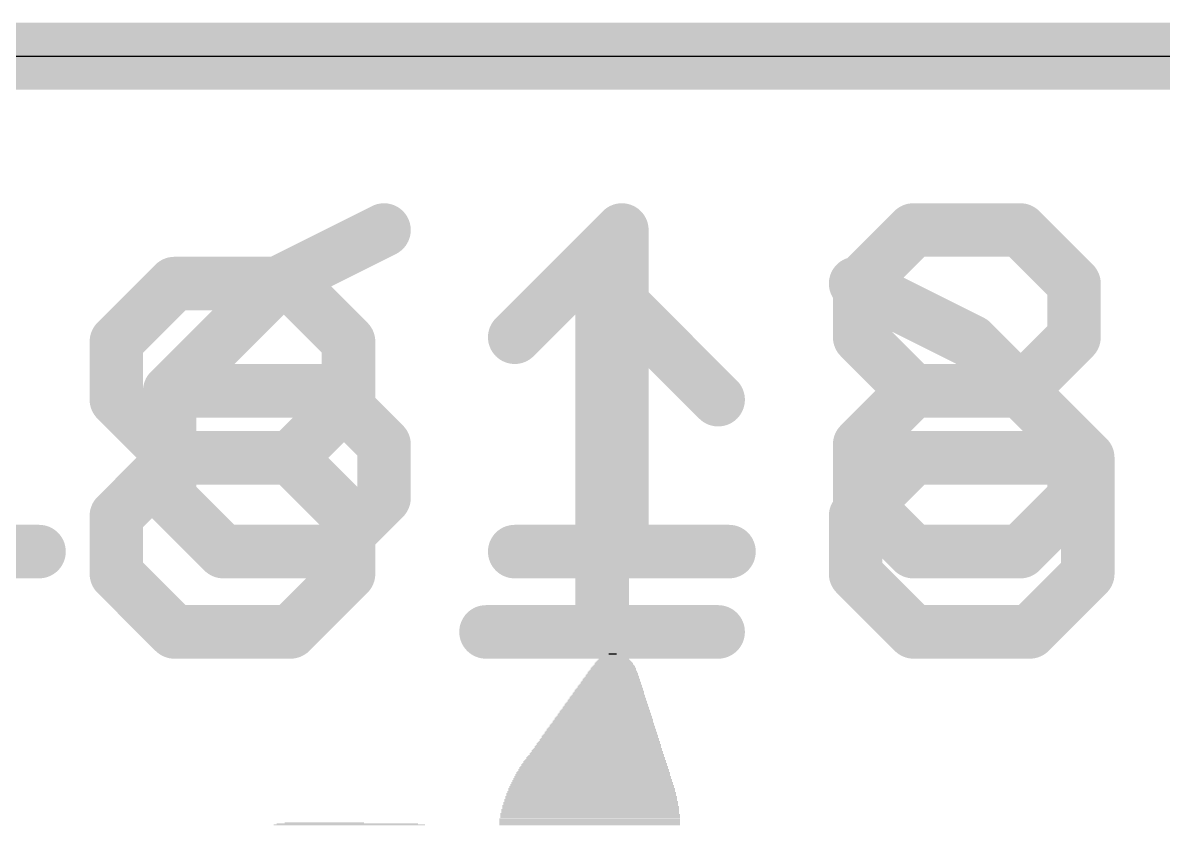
# Model space of a CAD drawing. Extents: x -0.1 to 20.4, y -0.1 to 17.9.
# Drawn here: x 8.12 to 12.45, y 14.862 to 17.907 of the extents above; entities that cross this region are included whole.
import ezdxf

# ---------------------------------------------------------------- set-up
doc = ezdxf.new("R2010")
doc.units = 0
for name, color, linetype in [('1', 12, 'CONTINUOUS'), ('16', 132, 'CONTINUOUS'), ('20', 53, 'CONTINUOUS'), ('21', 40, 'CONTINUOUS'), ('22', 6, 'CONTINUOUS')]:
    doc.layers.add(name, color=color, linetype=linetype)

# ---------------------------------------------------------------- blocks, each defined once
blk = doc.blocks.new('RECT')
blk.add_solid([(-0.5, -0.5), (0.5, -0.5), (-0.5, 0.5), (0.5, 0.5)])

msp = doc.modelspace()

# ---------------------------------------------------------------- linework, layer by layer
at = {"layer": '1', "const_width": 0.254}
msp.add_lwpolyline([(0, 17.78), (20.32, 17.78)], dxfattribs=at)
at = {"layer": '16', "const_width": 0.254}
msp.add_lwpolyline([(0, 17.78), (20.32, 17.78)], dxfattribs=at)
at = {"layer": '20'}
msp.add_line((2.54, 17.78), (17.78, 17.78), dxfattribs=at)
at = {"layer": '21', "const_width": 0.2032}
for points in [[(9.4915, 17.1206), (9.0848, 16.9173)], [(9.9877, 16.7139), (10.3945, 17.1206)], [(10.3945, 17.1206), (10.3945, 15.9004)], [(11.2975, 16.9173), (11.5008, 17.1206)], [(11.5008, 17.1206), (11.9076, 17.1206)], [(11.9076, 17.1206), (12.111, 16.9173)], [(9.0848, 16.9173), (8.678, 16.5105)], [(11.2975, 16.7139), (11.2975, 16.9173)], [(12.111, 16.9173), (12.111, 16.7139)], [(11.5008, 16.5105), (11.2975, 16.7139)], [(12.111, 16.7139), (11.9076, 16.5105)], [(8.678, 16.5105), (8.678, 16.1038)], [(9.2881, 16.5105), (8.678, 16.5105)], [(9.4915, 16.3071), (9.2881, 16.5105)], [(11.2975, 16.3071), (11.5008, 16.5105)], [(11.5008, 16.5105), (11.9076, 16.5105)], [(11.9076, 16.5105), (12.111, 16.3071)], [(9.4915, 16.1038), (9.4915, 16.3071)], [(11.2975, 16.1038), (11.2975, 16.3071)], [(12.111, 16.3071), (12.111, 16.1038)], [(8.678, 16.1038), (8.8814, 15.9004)], [(9.2881, 15.9004), (9.4915, 16.1038)], [(11.5008, 15.9004), (11.2975, 16.1038)], [(12.111, 16.1038), (11.9076, 15.9004)], [(7.3683, 15.9004), (8.1818, 15.9004)], [(8.8814, 15.9004), (9.2881, 15.9004)], [(9.9877, 15.9004), (10.8012, 15.9004)], [(11.9076, 15.9004), (11.5008, 15.9004)]]:
    msp.add_lwpolyline(points, dxfattribs=at)
at = {"layer": '21', "const_width": 0.1016}
for points in [[(9.5142, 17.0752, 1), (9.4688, 17.1661)], [(10.4453, 17.1206, 1), (10.3437, 17.1206)], [(10.4304, 17.0847, 1), (10.3586, 17.1566)], [(11.5008, 17.1714, 1), (11.5008, 17.0698)], [(11.5367, 17.0847, 1), (11.4649, 17.1566)], [(11.9435, 17.1566, 1), (11.8717, 17.0847)], [(11.9076, 17.0698, 1), (11.9076, 17.1714)], [(9.1207, 16.8813, 1), (9.0488, 16.9532)], [(11.3483, 16.9173, 1), (11.2467, 16.9173)], [(12.1618, 16.9173, 1), (12.0602, 16.9173)], [(9.062, 16.9627, 1), (9.1075, 16.8718)], [(11.2615, 16.9532, 1), (11.3334, 16.8813)], [(12.075, 16.8813, 1), (12.1469, 16.9532)], [(9.9518, 16.7498, 1), (10.0237, 16.678)], [(11.3334, 16.7498, 1), (11.2615, 16.678)], [(12.1469, 16.678, 1), (12.075, 16.7498)], [(11.2467, 16.7139, 1), (11.3483, 16.7139)], [(12.0602, 16.7139, 1), (12.1618, 16.7139)], [(8.7288, 16.5105, 1), (8.6272, 16.5105)], [(8.678, 16.5613, 1), (8.678, 16.4597)], [(8.6421, 16.5464, 1), (8.7139, 16.4746)], [(9.324, 16.5464, 1), (9.2522, 16.4746)], [(9.2881, 16.4597, 1), (9.2881, 16.5613)], [(11.5008, 16.5613, 1), (11.5008, 16.4597)], [(11.5367, 16.4746, 1), (11.4649, 16.5464)], [(11.4649, 16.4746, 1), (11.5367, 16.5464)], [(11.9435, 16.5464, 1), (11.8717, 16.4746)], [(11.8717, 16.5464, 1), (11.9435, 16.4746)], [(11.9076, 16.4597, 1), (11.9076, 16.5613)], [(9.5423, 16.3071, 1), (9.4407, 16.3071)], [(11.3483, 16.3071, 1), (11.2467, 16.3071)], [(12.1618, 16.3071, 1), (12.0602, 16.3071)], [(9.4556, 16.2712, 1), (9.5274, 16.3431)], [(11.2615, 16.3431, 1), (11.3334, 16.2712)], [(12.075, 16.2712, 1), (12.1469, 16.3431)], [(8.7139, 16.1397, 1), (8.6421, 16.0679)], [(9.5274, 16.0679, 1), (9.4556, 16.1397)], [(11.3334, 16.1397, 1), (11.2615, 16.0679)], [(12.1469, 16.0679, 1), (12.075, 16.1397)], [(8.6272, 16.1038, 1), (8.7288, 16.1038)], [(9.4407, 16.1038, 1), (9.5423, 16.1038)], [(11.2467, 16.1038, 1), (11.3483, 16.1038)], [(12.0602, 16.1038, 1), (12.1618, 16.1038)], [(8.1818, 15.8496, 1), (8.1818, 15.9512)], [(8.8814, 15.9512, 1), (8.8814, 15.8496)], [(8.8455, 15.8645, 1), (8.9173, 15.9363)], [(9.2522, 15.9363, 1), (9.324, 15.8645)], [(9.2881, 15.8496, 1), (9.2881, 15.9512)], [(9.9877, 15.9512, 1), (9.9877, 15.8496)], [(10.8012, 15.8496, 1), (10.8012, 15.9512)], [(11.5008, 15.9512, 1), (11.5008, 15.8496)], [(11.4649, 15.8645, 1), (11.5367, 15.9363)], [(11.8717, 15.9363, 1), (11.9435, 15.8645)], [(11.9076, 15.8496, 1), (11.9076, 15.9512)], [(10.3437, 15.9004, 1), (10.4453, 15.9004)]]:
    msp.add_lwpolyline(points, format="xyb", dxfattribs=at)
at = {"layer": '22', "const_width": 0.2032}
for points in [[(8.6958, 16.9175), (8.4755, 16.6972)], [(9.1364, 16.9175), (8.6958, 16.9175)], [(9.3568, 16.6972), (9.1364, 16.9175)], [(10.76, 16.4769), (10.3194, 16.9175)], [(10.3194, 16.9175), (10.3194, 15.5956)], [(11.282, 16.9175), (11.7227, 16.6972)], [(8.4755, 16.6972), (8.4755, 16.4769)], [(9.3568, 16.4769), (9.3568, 16.6972)], [(11.7227, 16.6972), (12.1633, 16.2566)], [(8.4755, 16.4769), (8.6958, 16.2566)], [(9.1364, 16.2566), (9.3568, 16.4769)], [(8.6958, 16.2566), (8.4755, 16.0362)], [(9.1364, 16.2566), (8.6958, 16.2566)], [(9.3568, 16.0362), (9.1364, 16.2566)], [(11.282, 16.0362), (11.5024, 16.2566)], [(11.5024, 16.2566), (12.1633, 16.2566)], [(12.1633, 16.2566), (12.1633, 15.8159)], [(8.4755, 16.0362), (8.4755, 15.8159)], [(9.3568, 15.8159), (9.3568, 16.0362)], [(11.282, 15.8159), (11.282, 16.0362)], [(8.4755, 15.8159), (8.6958, 15.5956)], [(9.1364, 15.5956), (9.3568, 15.8159)], [(11.5024, 15.5956), (11.282, 15.8159)], [(12.1633, 15.8159), (11.943, 15.5956)], [(8.6958, 15.5956), (9.1364, 15.5956)], [(10.76, 15.5956), (9.8788, 15.5956)], [(11.943, 15.5956), (11.5024, 15.5956)]]:
    msp.add_lwpolyline(points, dxfattribs=at)
at = {"layer": '22', "const_width": 0.1016}
for points in [[(8.6958, 16.9683, 1), (8.6958, 16.8667)], [(8.7317, 16.8816, 1), (8.6599, 16.9534)], [(9.1724, 16.9534, 1), (9.1005, 16.8816)], [(9.1364, 16.8667, 1), (9.1364, 16.9683)], [(10.3553, 16.9534, 1), (10.2835, 16.8816)], [(10.3702, 16.9175, 1), (10.2686, 16.9175)], [(11.3048, 16.963, 1), (11.2593, 16.8721)], [(8.5263, 16.6972, 1), (8.4247, 16.6972)], [(9.4076, 16.6972, 1), (9.306, 16.6972)], [(11.7586, 16.7331, 1), (11.6868, 16.6613)], [(8.4396, 16.7331, 1), (8.5114, 16.6613)], [(9.3208, 16.6613, 1), (9.3927, 16.7331)], [(11.7, 16.6518, 1), (11.7454, 16.7426)], [(8.5114, 16.5128, 1), (8.4396, 16.441)], [(9.3927, 16.441, 1), (9.3208, 16.5128)], [(10.7241, 16.441, 1), (10.796, 16.5128)], [(8.4247, 16.4769, 1), (8.5263, 16.4769)], [(9.306, 16.4769, 1), (9.4076, 16.4769)], [(8.6958, 16.3074, 1), (8.6958, 16.2058)], [(8.7317, 16.2206, 1), (8.6599, 16.2925)], [(8.6599, 16.2206, 1), (8.7317, 16.2925)], [(9.1724, 16.2925, 1), (9.1005, 16.2206)], [(9.1005, 16.2925, 1), (9.1724, 16.2206)], [(9.1364, 16.2058, 1), (9.1364, 16.3074)], [(11.5024, 16.3074, 1), (11.5024, 16.2058)], [(11.5383, 16.2206, 1), (11.4664, 16.2925)], [(12.2141, 16.2566, 1), (12.1125, 16.2566)], [(12.1274, 16.2206, 1), (12.1992, 16.2925)], [(12.1633, 16.2058, 1), (12.1633, 16.3074)], [(8.5263, 16.0362, 1), (8.4247, 16.0362)], [(8.4396, 16.0722, 1), (8.5114, 16.0003)], [(9.4076, 16.0362, 1), (9.306, 16.0362)], [(9.3208, 16.0003, 1), (9.3927, 16.0722)], [(11.3328, 16.0362, 1), (11.2312, 16.0362)], [(11.2461, 16.0722, 1), (11.318, 16.0003)], [(8.5114, 15.8518, 1), (8.4396, 15.78)], [(9.3927, 15.78, 1), (9.3208, 15.8518)], [(11.318, 15.8518, 1), (11.2461, 15.78)], [(12.1992, 15.78, 1), (12.1274, 15.8518)], [(8.4247, 15.8159, 1), (8.5263, 15.8159)], [(9.306, 15.8159, 1), (9.4076, 15.8159)], [(11.2312, 15.8159, 1), (11.3328, 15.8159)], [(12.1125, 15.8159, 1), (12.2141, 15.8159)], [(8.6958, 15.6464, 1), (8.6958, 15.5448)], [(8.6599, 15.5597, 1), (8.7317, 15.6315)], [(9.1005, 15.6315, 1), (9.1724, 15.5597)], [(9.1364, 15.5448, 1), (9.1364, 15.6464)], [(9.8788, 15.6464, 1), (9.8788, 15.5448)], [(10.76, 15.5448, 1), (10.76, 15.6464)], [(11.5024, 15.6464, 1), (11.5024, 15.5448)], [(11.4664, 15.5597, 1), (11.5383, 15.6315)], [(11.9071, 15.6315, 1), (11.9789, 15.5597)], [(11.943, 15.5448, 1), (11.943, 15.6464)], [(10.2686, 15.5956, 1), (10.3702, 15.5956)]]:
    msp.add_lwpolyline(points, format="xyb", dxfattribs=at)

# ---------------------------------------------------------------- block references
at = {"layer": '21'}
for p, xscale, yscale in [((10.3639, 15.5004), 0.0915, 0.0039), ((10.3638, 15.5042), 0.0762, 0.0038), ((10.3639, 15.508), 0.0609, 0.0038), ((10.3601, 15.5118), 0.0305, 0.0038), ((10.362, 15.4584), 0.1715, 0.0038), ((10.362, 15.4546), 0.1715, 0.0038), ((10.3619, 15.4623), 0.1638, 0.0039), ((10.3638, 15.4661), 0.16, 0.0038), ((10.3638, 15.4699), 0.1524, 0.0038), ((10.3638, 15.4775), 0.1448, 0.0038), ((10.3638, 15.4737), 0.1448, 0.0038), ((10.3639, 15.4813), 0.1371, 0.0038), ((10.3639, 15.4851), 0.1295, 0.0038), ((10.3639, 15.4889), 0.1219, 0.0038), ((10.3639, 15.4927), 0.1143, 0.0038), ((10.3658, 15.4965), 0.1029, 0.0038), ((10.3543, 15.4165), 0.2172, 0.0038), ((10.3543, 15.4127), 0.2172, 0.0038), ((10.3543, 15.4203), 0.2096, 0.0038), ((10.3562, 15.4242), 0.2058, 0.0039), ((10.3563, 15.4318), 0.1981, 0.0038), ((10.3582, 15.428), 0.2019, 0.0038), ((10.3582, 15.4356), 0.1943, 0.0038), ((10.3601, 15.4394), 0.1905, 0.0038), ((10.3582, 15.4432), 0.1867, 0.0038), ((10.3601, 15.447), 0.1829, 0.0038), ((10.3601, 15.4508), 0.1753, 0.0038), ((10.3448, 15.3746), 0.2591, 0.0038), ((10.3467, 15.3708), 0.2629, 0.0038), ((10.3467, 15.3784), 0.2552, 0.0038), ((10.3486, 15.3822), 0.2514, 0.0038), ((10.3486, 15.3899), 0.2438, 0.0038), ((10.3486, 15.3861), 0.2438, 0.0039), ((10.3505, 15.3937), 0.24, 0.0038), ((10.3505, 15.3975), 0.2324, 0.0038), ((10.3524, 15.4051), 0.2286, 0.0038), ((10.3524, 15.4013), 0.2286, 0.0038), ((10.3524, 15.4089), 0.221, 0.0038), ((10.3353, 15.3251), 0.3086, 0.0038), ((10.3372, 15.3289), 0.3048, 0.0038), ((10.3372, 15.3365), 0.2972, 0.0038), ((10.3391, 15.3327), 0.301, 0.0038), ((10.3391, 15.3403), 0.2934, 0.0038), ((10.341, 15.3441), 0.2896, 0.0038), ((10.3391, 15.348), 0.2857, 0.0039), ((10.341, 15.3518), 0.2819, 0.0038), ((10.3429, 15.3556), 0.2781, 0.0038), ((10.3429, 15.3632), 0.2705, 0.0038), ((10.3429, 15.3594), 0.2705, 0.0038), ((10.3448, 15.367), 0.2667, 0.0038), ((10.3277, 15.2832), 0.3543, 0.0038), ((10.3296, 15.287), 0.3505, 0.0038), ((10.3296, 15.2946), 0.3429, 0.0038), ((10.3296, 15.2908), 0.3429, 0.0038), ((10.3315, 15.2984), 0.3391, 0.0038), ((10.3315, 15.3022), 0.3315, 0.0038), ((10.3334, 15.3099), 0.3277, 0.0039), ((10.3334, 15.306), 0.3277, 0.0038), ((10.3334, 15.3137), 0.3201, 0.0038), ((10.3353, 15.3213), 0.3163, 0.0038), ((10.3353, 15.3175), 0.3163, 0.0038), ((10.3181, 15.2413), 0.3962, 0.0038), ((10.32, 15.2451), 0.3924, 0.0038), ((10.3219, 15.2489), 0.3886, 0.0038), ((10.3219, 15.2565), 0.381, 0.0038), ((10.3219, 15.2527), 0.381, 0.0038), ((10.3238, 15.2603), 0.3772, 0.0038), ((10.3238, 15.2679), 0.3696, 0.0038), ((10.3257, 15.2641), 0.3734, 0.0038), ((10.3258, 15.2718), 0.3657, 0.0039), ((10.3277, 15.2756), 0.3619, 0.0038), ((10.3277, 15.2794), 0.3543, 0.0038), ((10.3105, 15.1994), 0.442, 0.0038), ((10.3105, 15.1956), 0.442, 0.0039), ((10.3124, 15.2032), 0.4382, 0.0038), ((10.3124, 15.207), 0.4306, 0.0038), ((10.3143, 15.2146), 0.4268, 0.0038), ((10.3143, 15.2108), 0.4268, 0.0038), ((10.3144, 15.2184), 0.4191, 0.0038), ((10.3163, 15.226), 0.4153, 0.0038), ((10.3163, 15.2222), 0.4153, 0.0038), ((10.3162, 15.2298), 0.4076, 0.0038), ((10.3181, 15.2337), 0.4038, 0.0039), ((10.32, 15.2375), 0.4, 0.0038), ((10.3029, 15.1536), 0.4877, 0.0038), ((10.3029, 15.1613), 0.4801, 0.0038), ((10.3029, 15.1575), 0.4801, 0.0039), ((10.3048, 15.1651), 0.4762, 0.0038), ((10.3048, 15.1727), 0.4686, 0.0038), ((10.3067, 15.1689), 0.4724, 0.0038), ((10.3067, 15.1765), 0.4648, 0.0038), ((10.3086, 15.1803), 0.461, 0.0038), ((10.3086, 15.1879), 0.4534, 0.0038), ((10.3086, 15.1841), 0.4534, 0.0038), ((10.3105, 15.1917), 0.4496, 0.0038), ((10.2934, 15.1079), 0.5373, 0.0038), ((10.2934, 15.1117), 0.5295, 0.0038), ((10.2953, 15.1194), 0.5257, 0.0039), ((10.2953, 15.1155), 0.5257, 0.0038), ((10.2953, 15.1232), 0.5181, 0.0038), ((10.2972, 15.127), 0.5143, 0.0038), ((10.2991, 15.1308), 0.5105, 0.0038), ((10.2972, 15.1346), 0.5067, 0.0038), ((10.2991, 15.1384), 0.5029, 0.0038), ((10.2991, 15.146), 0.4953, 0.0038), ((10.301, 15.1422), 0.4991, 0.0038), ((10.301, 15.1498), 0.4915, 0.0038), ((10.2858, 15.066), 0.5753, 0.0038), ((10.2877, 15.0736), 0.5715, 0.0038), ((10.2877, 15.0698), 0.5715, 0.0038), ((10.2877, 15.0813), 0.5639, 0.0039), ((10.2877, 15.0774), 0.5639, 0.0038), ((10.2896, 15.0851), 0.5601, 0.0038), ((10.2896, 15.0927), 0.5525, 0.0038), ((10.2896, 15.0889), 0.5525, 0.0038), ((10.2915, 15.0965), 0.5487, 0.0038), ((10.2915, 15.1041), 0.5411, 0.0038), ((10.2915, 15.1003), 0.5411, 0.0038), ((10.2819, 15.0241), 0.6134, 0.0038), ((10.2819, 15.0317), 0.6058, 0.0038), ((10.2819, 15.0279), 0.6058, 0.0038), ((10.2819, 15.0393), 0.5982, 0.0038), ((10.2838, 15.0355), 0.602, 0.0038), ((10.2838, 15.047), 0.5944, 0.0038), ((10.2838, 15.0432), 0.5944, 0.0039), ((10.2839, 15.0546), 0.5867, 0.0038), ((10.2839, 15.0508), 0.5867, 0.0038), ((10.2858, 15.0622), 0.5829, 0.0038), ((10.2858, 15.0584), 0.5829, 0.0038), ((10.2782, 14.9822), 0.6439, 0.0038), ((10.2782, 14.9784), 0.6439, 0.0038), ((10.2781, 14.9898), 0.6362, 0.0038), ((10.2801, 14.986), 0.6401, 0.0038), ((10.28, 15.0012), 0.6324, 0.0038), ((10.28, 14.9974), 0.6324, 0.0038), ((10.28, 14.9936), 0.6324, 0.0038), ((10.28, 15.0089), 0.6248, 0.0038), ((10.28, 15.0051), 0.6248, 0.0039), ((10.28, 15.0165), 0.6172, 0.0038), ((10.2819, 15.0127), 0.621, 0.0038), ((10.2819, 15.0203), 0.6134, 0.0038), ((10.2743, 14.9365), 0.6668, 0.0038), ((10.2762, 14.9479), 0.663, 0.0038), ((10.2762, 14.9441), 0.663, 0.0038), ((10.2762, 14.9403), 0.663, 0.0038), ((10.2762, 14.9593), 0.6554, 0.0038), ((10.2762, 14.9555), 0.6554, 0.0038), ((10.2781, 14.9517), 0.6592, 0.0038), ((10.2782, 14.9708), 0.6515, 0.0038), ((10.2782, 14.967), 0.6515, 0.0039), ((10.2782, 14.9631), 0.6515, 0.0038), ((10.2782, 14.9746), 0.6439, 0.0038), ((10.2724, 14.906), 0.6782, 0.0038), ((10.2743, 14.9022), 0.682, 0.0038), ((10.2743, 14.8984), 0.682, 0.0038), ((10.2743, 14.8946), 0.682, 0.0038), ((10.2743, 14.9212), 0.6744, 0.0038), ((10.2743, 14.9174), 0.6744, 0.0038), ((10.2743, 14.9136), 0.6744, 0.0038), ((10.2743, 14.9098), 0.6744, 0.0038), ((10.2762, 14.9327), 0.6706, 0.0038), ((10.2762, 14.9289), 0.6706, 0.0039), ((10.2762, 14.925), 0.6706, 0.0038), ((9.3599, 14.8641), 0.5754, 0.0038), ((9.3523, 14.8679), 0.5372, 0.0038), ((9.2646, 14.8717), 0.3009, 0.0038), ((10.2724, 14.8869), 0.6858, 0.0038), ((10.2724, 14.8831), 0.6858, 0.0038), ((10.2724, 14.8793), 0.6858, 0.0038), ((10.2724, 14.8755), 0.6858, 0.0038), ((10.2724, 14.8717), 0.6858, 0.0038), ((10.2724, 14.8679), 0.6858, 0.0038), ((10.2724, 14.8641), 0.6858, 0.0038), ((10.2743, 14.8908), 0.682, 0.0039)]:
    msp.add_blockref('RECT', p, dxfattribs=dict(at, xscale=xscale, yscale=yscale))

doc.saveas('drawing.dxf')
